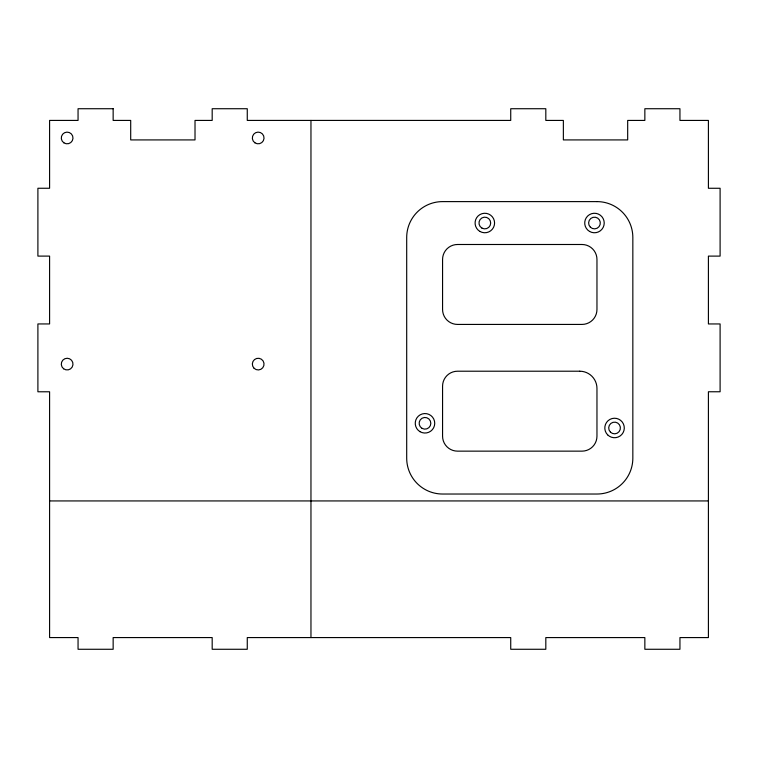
<?xml version="1.0" encoding="UTF-8"?>
<svg xmlns="http://www.w3.org/2000/svg" width="758" height="758" viewBox="0 0 758 758"><rect width="100%" height="100%" fill="white"/><g stroke="black" fill="none" stroke-linecap="round" stroke-linejoin="round"><path stroke-width="1.14" d="M49.592 500.934L708.408 500.934M310.96 120.427L310.96 637.573M113.15 108.726L78.055 108.726L78.055 120.418L49.592 120.418L49.592 188.259L37.9 188.259L37.9 256.1L49.592 256.1L49.592 323.941L37.9 323.941L37.9 391.782L49.592 391.782L49.592 637.573L78.055 637.573L78.055 649.274L113.15 649.274L113.15 637.573L212.183 637.573L212.183 649.274L247.269 649.274L247.269 637.573L510.731 637.582L510.731 649.274L545.817 649.274L545.817 637.582L644.85 637.582L644.85 649.274L679.945 649.274L679.945 637.582L708.408 637.582L708.408 391.763L720.1 391.763L720.1 323.95L708.408 323.95L708.408 256.109L720.1 256.109L720.1 188.268L708.408 188.268L708.408 120.427L679.945 120.427L679.945 108.726L644.85 108.726L644.85 120.427L627.681 120.427L627.681 139.917L563.365 139.917L563.365 120.427L545.817 120.427L545.817 108.726L510.731 108.726L510.731 120.427L247.269 120.418L247.269 108.726L212.183 108.726L212.183 120.418L195.014 120.418L195.014 139.917L130.698 139.917L130.698 120.418L113.15 120.418L113.15 108.726M596.963 201.609L442.568 201.609A35.872 35.872 0 0 0 406.695 237.481L406.695 458.154A35.872 35.872 0 0 0 442.568 494.026L596.963 494.026A35.872 35.872 0 0 0 632.835 458.154L632.835 237.481A35.872 35.872 0 0 0 596.963 201.609M582.002 244.493L457.529 244.493A14.961 14.961 0 0 0 442.568 259.454L442.568 309.463A14.961 14.961 0 0 0 457.529 324.424L582.002 324.424A14.961 14.961 0 0 0 596.963 309.463L596.963 259.454A14.961 14.961 0 0 0 582.002 244.493M579.756 371.212L457.529 371.212A14.961 14.961 0 0 0 442.568 386.173L442.568 436.172A14.961 14.961 0 0 0 457.529 451.143L582.002 451.143A14.961 14.961 0 0 0 596.963 436.172L596.963 388.418A17.207 17.207 0 0 0 579.756 371.212M63.625 368.776A5.846 5.846 0 0 0 72.948 364.806A5.846 5.846 0 0 0 64.847 358.724A5.846 5.846 0 0 0 63.625 368.776M63.89 142.836A5.846 5.846 0 0 0 72.976 138.344A5.846 5.846 0 0 0 64.553 132.726A5.846 5.846 0 0 0 63.89 142.836M254.082 368.265A5.846 5.846 0 0 0 263.85 365.583A5.846 5.846 0 0 0 256.64 358.468A5.846 5.846 0 0 0 254.082 368.265M254.915 142.817A5.846 5.846 0 0 0 264.021 138.373A5.846 5.846 0 0 0 255.626 132.707A5.846 5.846 0 0 0 254.915 142.817M422.064 428.365A5.846 5.846 0 0 0 430.828 423.296A5.846 5.846 0 0 0 422.064 418.236A5.846 5.846 0 0 0 422.064 428.365M481.908 228.082A5.846 5.846 0 0 0 490.682 223.013A5.846 5.846 0 0 0 481.908 217.944A5.846 5.846 0 0 0 481.908 228.082M479.956 231.455A9.75 9.75 0 0 0 494.576 223.013A9.75 9.75 0 0 0 479.956 214.571A9.75 9.75 0 0 0 479.956 231.455M420.036 431.69A9.75 9.75 0 0 0 434.732 423.39A9.75 9.75 0 0 0 420.188 414.816A9.75 9.75 0 0 0 420.036 431.69M607.66 434.874A9.75 9.75 0 0 0 623.967 430.497A9.75 9.75 0 0 0 612.028 418.568A9.75 9.75 0 0 0 607.66 434.874M589.591 231.455A9.75 9.75 0 0 0 604.221 223.013A9.75 9.75 0 0 0 589.591 214.571A9.75 9.75 0 0 0 589.591 231.455M590.33 227.144A5.846 5.846 0 0 0 600.118 224.529A5.846 5.846 0 0 0 592.955 217.366A5.846 5.846 0 0 0 590.33 227.144M610.417 432.117A5.846 5.846 0 0 0 620.196 429.492A5.846 5.846 0 0 0 613.033 422.329A5.846 5.846 0 0 0 610.417 432.117"/></g></svg>
